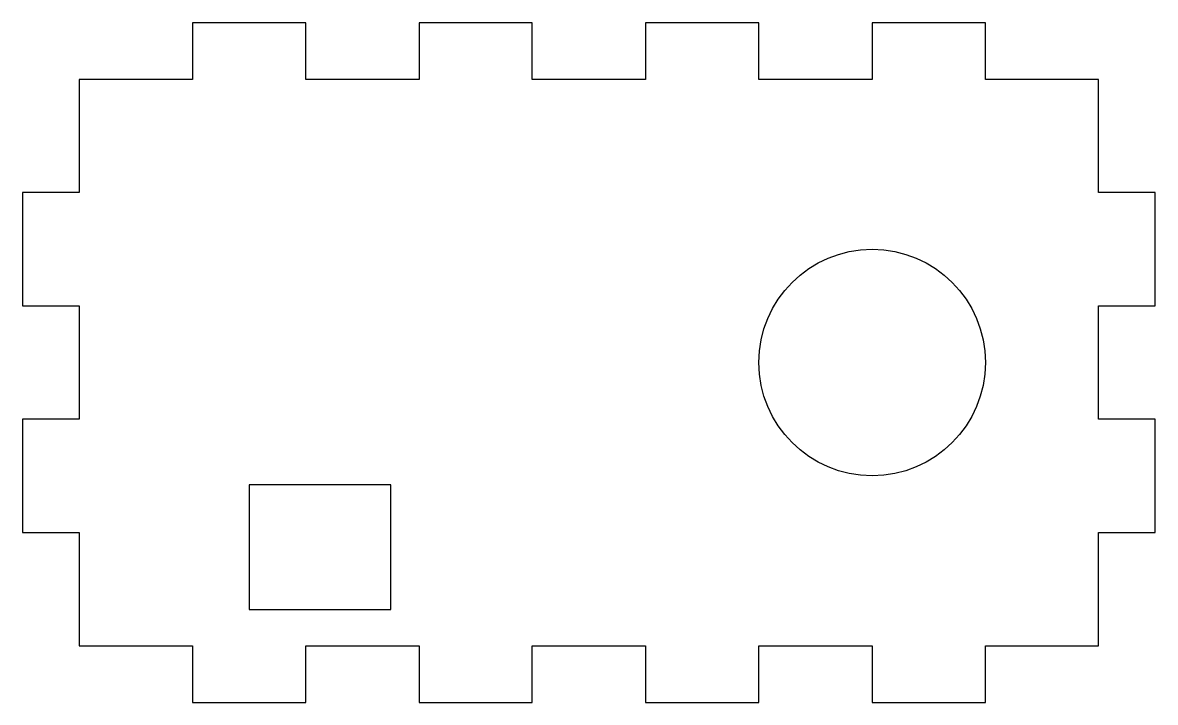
# Model space of a CAD drawing. Header units: millimetres. Extents: x -210 to -110, y 102 to 162.
import ezdxf

# ---------------------------------------------------------------- set-up
doc = ezdxf.new("R2010")
doc.units = ezdxf.units.MM

msp = doc.modelspace()

# ---------------------------------------------------------------- linework, layer by layer
at = {"color": 7, "linetype": 'Continuous', "lineweight": 25}
for p, q in [((-194.75, 161.56), (-194.75, 156.56)), ((-184.75, 161.56), (-194.75, 161.56)), ((-184.75, 156.56), (-184.75, 161.56)), ((-174.75, 161.56), (-174.75, 156.56)), ((-164.75, 161.56), (-174.75, 161.56)), ((-164.75, 156.56), (-164.75, 161.56)), ((-154.75, 161.56), (-154.75, 156.56)), ((-144.75, 161.56), (-154.75, 161.56)), ((-144.75, 156.56), (-144.75, 161.56)), ((-134.75, 161.56), (-134.75, 156.56)), ((-124.75, 161.56), (-134.75, 161.56)), ((-124.75, 156.56), (-124.75, 161.56)), ((-204.75, 156.56), (-204.75, 146.56)), ((-194.75, 156.56), (-204.75, 156.56)), ((-174.75, 156.56), (-184.75, 156.56)), ((-154.75, 156.56), (-164.75, 156.56)), ((-134.75, 156.56), (-144.75, 156.56)), ((-114.75, 156.56), (-124.75, 156.56)), ((-114.75, 146.56), (-114.75, 156.56)), ((-204.75, 146.56), (-209.75, 146.56)), ((-209.75, 146.56), (-209.75, 136.56)), ((-109.75, 146.56), (-114.75, 146.56)), ((-109.75, 136.56), (-109.75, 146.56)), ((-209.75, 136.56), (-204.75, 136.56)), ((-204.75, 136.56), (-204.75, 126.56)), ((-114.75, 136.56), (-109.75, 136.56)), ((-114.75, 126.56), (-114.75, 136.56)), ((-209.75, 126.56), (-209.75, 116.56)), ((-204.75, 126.56), (-209.75, 126.56)), ((-109.75, 126.56), (-114.75, 126.56)), ((-109.75, 116.56), (-109.75, 126.56)), ((-189.75, 120.76), (-189.75, 109.76)), ((-177.25, 120.76), (-189.75, 120.76)), ((-177.25, 109.76), (-177.25, 120.76)), ((-209.75, 116.56), (-204.75, 116.56)), ((-204.75, 116.56), (-204.75, 106.56)), ((-114.75, 116.56), (-109.75, 116.56)), ((-114.75, 106.56), (-114.75, 116.56)), ((-189.75, 109.76), (-177.25, 109.76)), ((-204.75, 106.56), (-194.75, 106.56)), ((-194.75, 106.56), (-194.75, 101.56)), ((-184.75, 106.56), (-174.75, 106.56)), ((-184.75, 101.56), (-184.75, 106.56)), ((-174.75, 106.56), (-174.75, 101.56)), ((-164.75, 106.56), (-154.75, 106.56)), ((-164.75, 101.56), (-164.75, 106.56)), ((-154.75, 106.56), (-154.75, 101.56)), ((-144.75, 106.56), (-134.75, 106.56)), ((-144.75, 101.56), (-144.75, 106.56)), ((-134.75, 106.56), (-134.75, 101.56)), ((-124.75, 106.56), (-114.75, 106.56)), ((-124.75, 101.56), (-124.75, 106.56)), ((-194.75, 101.56), (-184.75, 101.56)), ((-174.75, 101.56), (-164.75, 101.56)), ((-154.75, 101.56), (-144.75, 101.56)), ((-134.75, 101.56), (-124.75, 101.56))]:
    msp.add_line(p, q, dxfattribs=at)
msp.add_circle((-134.75, 131.56), 10, dxfattribs=at)

doc.saveas('drawing.dxf')
